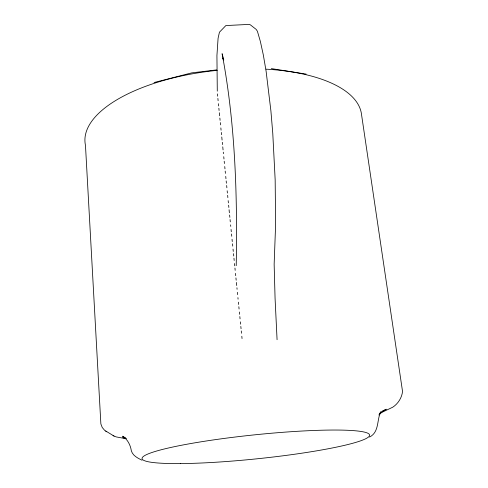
<?xml version="1.0" encoding="UTF-8"?>
<svg xmlns="http://www.w3.org/2000/svg" width="488" height="488" viewBox="0 0 488 488"><rect width="100%" height="100%" fill="white"/><g stroke="black" fill="none" stroke-linecap="round" stroke-linejoin="round"><path stroke-width="0.73" d="M236.216 265.661C237.497 194.895 235.295 123.403 222.107 53.717L223.76 60.042L222.522 58.237M378.908 415.05L380.713 411.854C376.693 420.034 379.402 432.112 369.544 437.059M379.426 414.513L382.525 411.433L386.282 409.225L381.561 411.488M380.518 413.025L392.755 407.193C398.001 403.82 401.978 397.622 402.527 391.37L361.315 113.1A138.952 58.743 -5.7 0 0 266.058 69.162M154.068 82.521L191.76 72.865L216.617 69.906M271.365 68.607L306.135 74.091M125.709 438.071L122.805 437.535L126.166 438.627M126.117 438.736L116.242 436.919L114.076 436.089L104.658 430.355L102.23 427.47L100.87 423.938L85.473 145.351A138.952 58.743 -5.7 0 1 217.191 70.357M142.051 460.227C137.799 458.147 132.773 455.755 131.339 450.79C130.448 445.044 127.655 439.407 122.622 436.217L125.044 437.712M105.664 431.124L106.75 431.77M113.076 435.491L114.076 436.089M217.428 93.909L217.654 96.166M217.88 98.43L218.112 100.693M218.411 103.706L218.642 105.963M218.868 108.226L219.094 110.489M219.326 112.758L219.631 115.784M219.856 118.059L220.088 120.335M220.314 122.604L220.546 124.879M220.851 127.911L221.076 130.18M221.308 132.455L221.534 134.731M221.766 137L222.071 140.032M222.296 142.307L222.528 144.576M222.754 146.851L223.059 149.883M223.291 152.152L223.443 153.671M223.748 156.703L223.974 158.972M224.206 161.247L224.431 163.517M224.736 166.548L224.968 168.824M225.194 171.099L225.425 173.368M225.724 176.4L225.956 178.675M226.182 180.944L226.414 183.22M226.639 185.495L226.871 187.764M227.176 190.796L227.402 193.071M227.634 195.34L227.859 197.616M228.164 200.647L228.396 202.916M228.622 205.192L228.854 207.467M229.079 209.736L229.384 212.768M229.616 215.043L229.842 217.312M230.074 219.588L230.299 221.863M230.604 224.889L230.757 226.408M231.062 229.439L231.294 231.709M231.519 233.984L231.751 236.253M232.056 239.285L232.282 241.56M232.514 243.835L232.739 246.105M233.044 249.136L233.276 251.411M233.502 253.681L233.734 255.956M233.959 258.231L234.191 260.5M234.496 263.532L234.722 265.808M234.954 268.077L235.179 270.352M235.484 273.384L235.716 275.653M235.942 277.928L236.174 280.204M236.399 282.473L236.704 285.504M236.936 287.78L237.089 289.293M237.394 292.324L237.619 294.599M237.924 297.625L238.077 299.144M238.382 302.176L238.614 304.445M238.839 306.72L239.071 308.989M239.376 312.021L239.602 314.296M239.834 316.572L240.059 318.841M240.364 321.873L240.596 324.148M240.822 326.417L241.054 328.692M241.279 330.968L241.511 333.237M241.816 336.269L242.042 338.544M277.074 339.709L275.067 298.284L274.146 264.258L275.61 224.779L275.165 179.907L272.768 133.248L270.901 110.88L266.1 71.199L263.313 54.912L260.372 41.486L257.408 31.269L256.163 29.39L250.326 24.821L249.039 24.4L225.877 25.559L219.447 32.202L218.087 38.247L216.928 55.571L217.288 91.152M180.676 463.588A114.375 12.041 -5.9 0 0 367.244 437.895A114.375 12.041 -5.9 0 0 218.947 439.139A114.375 12.041 -5.9 0 0 180.676 463.588"/></g></svg>
